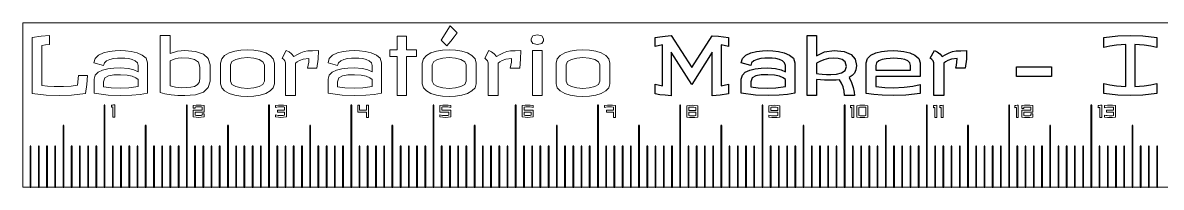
# Model space of a CAD drawing. Header units: millimetres. Extents: x 0 to 270, y 0 to 20.
# Drawn here: x 0 to 138.4, y 0 to 20 of the extents above; entities that cross this region are included whole.
import ezdxf

# ---------------------------------------------------------------- set-up
doc = ezdxf.new("R2010")
doc.units = ezdxf.units.MM
doc.layers.get('0').update_dxf_attribs({"linetype": 'CONTINUOUS', "lineweight": 25})
doc.layers.add('Corte', color=3, linetype='CONTINUOUS', lineweight=0)
doc.layers.add('Gravação', color=5, linetype='CONTINUOUS', lineweight=9)

msp = doc.modelspace()

# ---------------------------------------------------------------- linework, layer by layer
for points in [[(9.9, 0), (10, 0), (10, 10), (9.9, 10)], [(19.9, 0), (20, 0), (20, 10), (19.9, 10)], [(29.9, 0), (30, 0), (30, 10), (29.9, 10)], [(39.9, 0), (40, 0), (40, 10), (39.9, 10)], [(49.9, 0), (50, 0), (50, 10), (49.9, 10)], [(59.9, 0), (60, 0), (60, 10), (59.9, 10)], [(69.9, 0), (70, 0), (70, 10), (69.9, 10)], [(79.9, 0), (80, 0), (80, 10), (79.9, 10)], [(89.9, 0), (90, 0), (90, 10), (89.9, 10)], [(99.9, 0), (100, 0), (100, 10), (99.9, 10)], [(109.9, 0), (110, 0), (110, 10), (109.9, 10)], [(119.9, 0), (120, 0), (120, 10), (119.9, 10)], [(129.9, 0), (130, 0), (130, 10), (129.9, 10)], [(4.9, 0), (5, 0), (5, 7.5), (4.9, 7.5)], [(14.9, 0), (15, 0), (15, 7.5), (14.9, 7.5)], [(24.9, 0), (25, 0), (25, 7.5), (24.9, 7.5)], [(34.9, 0), (35, 0), (35, 7.5), (34.9, 7.5)], [(44.9, 0), (45, 0), (45, 7.5), (44.9, 7.5)], [(54.9, 0), (55, 0), (55, 7.5), (54.9, 7.5)], [(64.9, 0), (65, 0), (65, 7.5), (64.9, 7.5)], [(74.9, 0), (75, 0), (75, 7.5), (74.9, 7.5)], [(84.9, 0), (85, 0), (85, 7.5), (84.9, 7.5)], [(94.9, 0), (95, 0), (95, 7.5), (94.9, 7.5)], [(104.9, 0), (105, 0), (105, 7.5), (104.9, 7.5)], [(114.9, 0), (115, 0), (115, 7.5), (114.9, 7.5)], [(124.9, 0), (125, 0), (125, 7.5), (124.9, 7.5)], [(134.9, 0), (135, 0), (135, 7.5), (134.9, 7.5)], [(0.9, 0), (1, 0), (1, 5), (0.9, 5)], [(1.9, 0), (2, 0), (2, 5), (1.9, 5)], [(2.9, 0), (3, 0), (3, 5), (2.9, 5)], [(3.9, 0), (4, 0), (4, 5), (3.9, 5)], [(5.9, 0), (6, 0), (6, 5), (5.9, 5)], [(6.9, 0), (7, 0), (7, 5), (6.9, 5)], [(7.9, 0), (8, 0), (8, 5), (7.9, 5)], [(8.9, 0), (9, 0), (9, 5), (8.9, 5)], [(10.9, 0), (11, 0), (11, 5), (10.9, 5)], [(11.9, 0), (12, 0), (12, 5), (11.9, 5)], [(12.9, 0), (13, 0), (13, 5), (12.9, 5)], [(13.9, 0), (14, 0), (14, 5), (13.9, 5)], [(15.9, 0), (16, 0), (16, 5), (15.9, 5)], [(16.9, 0), (17, 0), (17, 5), (16.9, 5)], [(17.9, 0), (18, 0), (18, 5), (17.9, 5)], [(18.9, 0), (19, 0), (19, 5), (18.9, 5)], [(20.9, 0), (21, 0), (21, 5), (20.9, 5)], [(21.9, 0), (22, 0), (22, 5), (21.9, 5)], [(22.9, 0), (23, 0), (23, 5), (22.9, 5)], [(23.9, 0), (24, 0), (24, 5), (23.9, 5)], [(25.9, 0), (26, 0), (26, 5), (25.9, 5)], [(26.9, 0), (27, 0), (27, 5), (26.9, 5)], [(27.9, 0), (28, 0), (28, 5), (27.9, 5)], [(28.9, 0), (29, 0), (29, 5), (28.9, 5)], [(30.9, 0), (31, 0), (31, 5), (30.9, 5)], [(31.9, 0), (32, 0), (32, 5), (31.9, 5)], [(32.9, 0), (33, 0), (33, 5), (32.9, 5)], [(33.9, 0), (34, 0), (34, 5), (33.9, 5)], [(35.9, 0), (36, 0), (36, 5), (35.9, 5)], [(36.9, 0), (37, 0), (37, 5), (36.9, 5)], [(37.9, 0), (38, 0), (38, 5), (37.9, 5)], [(38.9, 0), (39, 0), (39, 5), (38.9, 5)], [(40.9, 0), (41, 0), (41, 5), (40.9, 5)], [(41.9, 0), (42, 0), (42, 5), (41.9, 5)], [(42.9, 0), (43, 0), (43, 5), (42.9, 5)], [(43.9, 0), (44, 0), (44, 5), (43.9, 5)], [(45.9, 0), (46, 0), (46, 5), (45.9, 5)], [(46.9, 0), (47, 0), (47, 5), (46.9, 5)], [(47.9, 0), (48, 0), (48, 5), (47.9, 5)], [(48.9, 0), (49, 0), (49, 5), (48.9, 5)], [(50.9, 0), (51, 0), (51, 5), (50.9, 5)], [(51.9, 0), (52, 0), (52, 5), (51.9, 5)], [(52.9, 0), (53, 0), (53, 5), (52.9, 5)], [(53.9, 0), (54, 0), (54, 5), (53.9, 5)], [(55.9, 0), (56, 0), (56, 5), (55.9, 5)], [(56.9, 0), (57, 0), (57, 5), (56.9, 5)], [(57.9, 0), (58, 0), (58, 5), (57.9, 5)], [(58.9, 0), (59, 0), (59, 5), (58.9, 5)], [(60.9, 0), (61, 0), (61, 5), (60.9, 5)], [(61.9, 0), (62, 0), (62, 5), (61.9, 5)], [(62.9, 0), (63, 0), (63, 5), (62.9, 5)], [(63.9, 0), (64, 0), (64, 5), (63.9, 5)], [(65.9, 0), (66, 0), (66, 5), (65.9, 5)], [(66.9, 0), (67, 0), (67, 5), (66.9, 5)], [(67.9, 0), (68, 0), (68, 5), (67.9, 5)], [(68.9, 0), (69, 0), (69, 5), (68.9, 5)], [(70.9, 0), (71, 0), (71, 5), (70.9, 5)], [(71.9, 0), (72, 0), (72, 5), (71.9, 5)], [(72.9, 0), (73, 0), (73, 5), (72.9, 5)], [(73.9, 0), (74, 0), (74, 5), (73.9, 5)], [(75.9, 0), (76, 0), (76, 5), (75.9, 5)], [(76.9, 0), (77, 0), (77, 5), (76.9, 5)], [(77.9, 0), (78, 0), (78, 5), (77.9, 5)], [(78.9, 0), (79, 0), (79, 5), (78.9, 5)], [(80.9, 0), (81, 0), (81, 5), (80.9, 5)], [(81.9, 0), (82, 0), (82, 5), (81.9, 5)], [(82.9, 0), (83, 0), (83, 5), (82.9, 5)], [(83.9, 0), (84, 0), (84, 5), (83.9, 5)], [(85.9, 0), (86, 0), (86, 5), (85.9, 5)], [(86.9, 0), (87, 0), (87, 5), (86.9, 5)], [(87.9, 0), (88, 0), (88, 5), (87.9, 5)], [(88.9, 0), (89, 0), (89, 5), (88.9, 5)], [(90.9, 0), (91, 0), (91, 5), (90.9, 5)], [(91.9, 0), (92, 0), (92, 5), (91.9, 5)], [(92.9, 0), (93, 0), (93, 5), (92.9, 5)], [(93.9, 0), (94, 0), (94, 5), (93.9, 5)], [(95.9, 0), (96, 0), (96, 5), (95.9, 5)], [(96.9, 0), (97, 0), (97, 5), (96.9, 5)], [(97.9, 0), (98, 0), (98, 5), (97.9, 5)], [(98.9, 0), (99, 0), (99, 5), (98.9, 5)], [(100.9, 0), (101, 0), (101, 5), (100.9, 5)], [(101.9, 0), (102, 0), (102, 5), (101.9, 5)], [(102.9, 0), (103, 0), (103, 5), (102.9, 5)], [(103.9, 0), (104, 0), (104, 5), (103.9, 5)], [(105.9, 0), (106, 0), (106, 5), (105.9, 5)], [(106.9, 0), (107, 0), (107, 5), (106.9, 5)], [(107.9, 0), (108, 0), (108, 5), (107.9, 5)], [(108.9, 0), (109, 0), (109, 5), (108.9, 5)], [(110.9, 0), (111, 0), (111, 5), (110.9, 5)], [(111.9, 0), (112, 0), (112, 5), (111.9, 5)], [(112.9, 0), (113, 0), (113, 5), (112.9, 5)], [(113.9, 0), (114, 0), (114, 5), (113.9, 5)], [(115.9, 0), (116, 0), (116, 5), (115.9, 5)], [(116.9, 0), (117, 0), (117, 5), (116.9, 5)], [(117.9, 0), (118, 0), (118, 5), (117.9, 5)], [(118.9, 0), (119, 0), (119, 5), (118.9, 5)], [(120.9, 0), (121, 0), (121, 5), (120.9, 5)], [(121.9, 0), (122, 0), (122, 5), (121.9, 5)], [(122.9, 0), (123, 0), (123, 5), (122.9, 5)], [(123.9, 0), (124, 0), (124, 5), (123.9, 5)], [(125.9, 0), (126, 0), (126, 5), (125.9, 5)], [(126.9, 0), (127, 0), (127, 5), (126.9, 5)], [(127.9, 0), (128, 0), (128, 5), (127.9, 5)], [(128.9, 0), (129, 0), (129, 5), (128.9, 5)], [(130.9, 0), (131, 0), (131, 5), (130.9, 5)], [(131.9, 0), (132, 0), (132, 5), (131.9, 5)], [(132.9, 0), (133, 0), (133, 5), (132.9, 5)], [(133.9, 0), (134, 0), (134, 5), (133.9, 5)], [(135.9, 0), (136, 0), (136, 5), (135.9, 5)], [(136.9, 0), (137, 0), (137, 5), (136.9, 5)], [(137.9, 0), (138, 0), (138, 5), (137.9, 5)]]:
    msp.add_lwpolyline(points, close=True)
at = {"layer": 'Corte'}
msp.add_lwpolyline([(0, 0), (0, 20), (270, 20), (270, 0)], close=True, dxfattribs=at)
at = {"layer": 'Gravação', "linetype": 'CONTINUOUS', "lineweight": 25}
msp.add_line((134.13, 12.24), (134.13, 17.37), dxfattribs=at)
at = {"layer": 'Gravação'}
for p, q in [((50.74, 9.95), (51.09, 9.99)), ((50.74, 9.95), (51.09, 9.99)), ((50.74, 9.14), (50.74, 9.95)), ((50.74, 9.14), (50.74, 9.95)), ((51.04, 9.76), (50.98, 9.75)), ((51.04, 9.76), (50.98, 9.75)), ((50.98, 9.75), (50.98, 9.39)), ((50.98, 9.75), (50.98, 9.39)), ((51.12, 9.76), (51.04, 9.76)), ((51.12, 9.76), (51.04, 9.76)), ((51.09, 9.99), (51.4, 10)), ((51.09, 9.99), (51.4, 10)), ((51.21, 9.77), (51.12, 9.76)), ((51.21, 9.77), (51.12, 9.76)), ((51.35, 9.78), (51.21, 9.77)), ((51.35, 9.78), (51.21, 9.77)), ((51.4, 9.78), (51.35, 9.78)), ((51.4, 9.78), (51.35, 9.78)), ((51.4, 10), (51.72, 9.99)), ((51.4, 10), (51.4, 10)), ((51.4, 10), (51.72, 9.99)), ((51.4, 10), (51.4, 10)), ((51.69, 9.76), (51.4, 9.78)), ((51.69, 9.76), (51.4, 9.78)), ((51.89, 9.74), (51.69, 9.76)), ((51.89, 9.74), (51.69, 9.76)), ((51.72, 9.99), (52.07, 9.95)), ((51.72, 9.99), (52.07, 9.95)), ((52.07, 9.7), (51.89, 9.74)), ((52.07, 9.7), (51.89, 9.74)), ((52.07, 9.95), (52.07, 9.7)), ((52.07, 9.95), (52.07, 9.7)), ((60.74, 9.95), (61.09, 9.99)), ((60.74, 9.95), (61.09, 9.99)), ((60.74, 8.55), (60.74, 9.95)), ((60.74, 8.55), (60.74, 9.95)), ((61.16, 9.76), (60.98, 9.74)), ((61.16, 9.76), (60.98, 9.74)), ((60.98, 9.74), (60.98, 9.39)), ((60.98, 9.74), (60.98, 9.39)), ((61.09, 9.99), (61.4, 10)), ((61.09, 9.99), (61.4, 10)), ((61.41, 9.78), (61.16, 9.76)), ((61.41, 9.78), (61.16, 9.76)), ((61.4, 10), (61.72, 9.99)), ((61.4, 10), (61.4, 10)), ((61.4, 10), (61.72, 9.99)), ((61.4, 10), (61.4, 10)), ((61.7, 9.76), (61.41, 9.78)), ((61.7, 9.76), (61.41, 9.78)), ((61.91, 9.73), (61.7, 9.76)), ((61.91, 9.73), (61.7, 9.76)), ((61.72, 9.99), (62.07, 9.95)), ((61.72, 9.99), (62.07, 9.95)), ((62.07, 9.7), (61.91, 9.73)), ((62.07, 9.7), (61.91, 9.73)), ((62.07, 9.95), (62.07, 9.7)), ((62.07, 9.95), (62.07, 9.7)), ((70.75, 9.95), (71.09, 9.99)), ((70.75, 9.95), (71.09, 9.99)), ((70.75, 9.7), (70.75, 9.95)), ((70.75, 9.7), (70.75, 9.95)), ((70.91, 9.74), (70.75, 9.7)), ((70.91, 9.74), (70.75, 9.7)), ((71.11, 9.76), (70.91, 9.74)), ((71.11, 9.76), (70.91, 9.74)), ((71.09, 9.99), (71.41, 10)), ((71.09, 9.99), (71.41, 10)), ((71.41, 9.78), (71.11, 9.76)), ((71.41, 9.78), (71.11, 9.76)), ((71.41, 10), (71.72, 9.99)), ((71.41, 10), (71.41, 10)), ((71.41, 10), (71.72, 9.99)), ((71.41, 10), (71.41, 10)), ((71.61, 9.77), (71.41, 9.78)), ((71.61, 9.77), (71.41, 9.78)), ((71.84, 9.75), (71.61, 9.77)), ((71.84, 9.75), (71.61, 9.77)), ((71.72, 9.99), (72.07, 9.95)), ((71.72, 9.99), (72.07, 9.95)), ((71.84, 9.39), (71.84, 9.75)), ((71.84, 9.39), (71.84, 9.75)), ((72.07, 9.95), (72.07, 8.49)), ((72.07, 9.95), (72.07, 8.49)), ((80.75, 9.91), (81.1, 9.95)), ((80.75, 9.91), (81.1, 9.95)), ((80.75, 8.51), (80.75, 9.91)), ((80.75, 8.51), (80.75, 9.91)), ((81.06, 9.72), (80.99, 9.71)), ((81.06, 9.72), (80.99, 9.71)), ((80.99, 9.71), (80.99, 9.35)), ((80.99, 9.71), (80.99, 9.35)), ((81.14, 9.73), (81.06, 9.72)), ((81.14, 9.73), (81.06, 9.72)), ((81.1, 9.95), (81.41, 9.96)), ((81.1, 9.95), (81.41, 9.96)), ((81.26, 9.73), (81.14, 9.73)), ((81.26, 9.73), (81.14, 9.73)), ((81.41, 9.74), (81.26, 9.73)), ((81.41, 9.74), (81.26, 9.73)), ((81.41, 9.96), (81.73, 9.95)), ((81.41, 9.96), (81.41, 9.96)), ((81.41, 9.96), (81.73, 9.95)), ((81.41, 9.96), (81.41, 9.96)), ((81.62, 9.73), (81.41, 9.74)), ((81.41, 9.74), (81.41, 9.74)), ((81.62, 9.73), (81.41, 9.74)), ((81.41, 9.74), (81.41, 9.74)), ((81.84, 9.71), (81.62, 9.73)), ((81.84, 9.71), (81.62, 9.73)), ((81.73, 9.95), (82.08, 9.91)), ((81.73, 9.95), (82.08, 9.91)), ((81.84, 9.35), (81.84, 9.71)), ((81.84, 9.35), (81.84, 9.71)), ((82.08, 9.91), (82.08, 8.51)), ((82.08, 9.91), (82.08, 8.51)), ((90.75, 9.91), (91.1, 9.95)), ((90.75, 9.91), (91.1, 9.95)), ((90.75, 9.11), (90.75, 9.91)), ((90.75, 9.11), (90.75, 9.91)), ((91.06, 9.72), (90.99, 9.71)), ((91.06, 9.72), (90.99, 9.71)), ((90.99, 9.71), (90.99, 9.35)), ((90.99, 9.71), (90.99, 9.35)), ((91.15, 9.73), (91.06, 9.72)), ((91.15, 9.73), (91.06, 9.72)), ((91.1, 9.95), (91.41, 9.96)), ((91.1, 9.95), (91.41, 9.96)), ((91.26, 9.73), (91.15, 9.73)), ((91.26, 9.73), (91.15, 9.73)), ((91.42, 9.74), (91.26, 9.73)), ((91.42, 9.74), (91.26, 9.73)), ((91.41, 9.96), (91.73, 9.95)), ((91.41, 9.96), (91.41, 9.96)), ((91.41, 9.96), (91.73, 9.95)), ((91.41, 9.96), (91.41, 9.96)), ((91.63, 9.73), (91.42, 9.74)), ((91.42, 9.74), (91.42, 9.74)), ((91.63, 9.73), (91.42, 9.74)), ((91.42, 9.74), (91.42, 9.74)), ((91.84, 9.71), (91.63, 9.73)), ((91.84, 9.71), (91.63, 9.73)), ((91.73, 9.95), (92.08, 9.91)), ((91.73, 9.95), (92.08, 9.91)), ((91.84, 9.35), (91.84, 9.71)), ((91.84, 9.35), (91.84, 9.71)), ((92.08, 9.91), (92.08, 8.51)), ((92.08, 9.91), (92.08, 8.51)), ((100.65, 9.92), (100.78, 9.94)), ((100.65, 9.92), (100.78, 9.94)), ((100.65, 9.67), (100.65, 9.92)), ((100.65, 9.67), (100.65, 9.92)), ((100.83, 9.71), (100.72, 9.69)), ((100.83, 9.71), (100.72, 9.69)), ((100.78, 9.94), (100.91, 9.95)), ((100.78, 9.94), (100.91, 9.95)), ((100.83, 8.46), (100.83, 9.71)), ((100.83, 8.46), (100.83, 9.71)), ((100.91, 9.95), (101.06, 9.97)), ((100.91, 9.95), (101.06, 9.97)), ((101.06, 9.97), (101.06, 8.46)), ((101.06, 9.97), (101.06, 8.46)), ((101.44, 9.91), (101.79, 9.96)), ((101.44, 9.91), (101.79, 9.96)), ((101.44, 8.52), (101.44, 9.91)), ((101.44, 8.52), (101.44, 9.91)), ((101.75, 9.72), (101.68, 9.71)), ((101.75, 9.72), (101.68, 9.71)), ((101.68, 9.71), (101.68, 8.71)), ((101.68, 9.71), (101.68, 8.71)), ((101.84, 9.73), (101.75, 9.72)), ((101.84, 9.73), (101.75, 9.72)), ((101.79, 9.96), (102.1, 9.97)), ((101.79, 9.96), (102.1, 9.97)), ((101.95, 9.74), (101.84, 9.73)), ((101.95, 9.74), (101.84, 9.73)), ((102.1, 9.74), (101.95, 9.74)), ((102.1, 9.74), (101.95, 9.74)), ((102.1, 9.97), (102.42, 9.96)), ((102.1, 9.97), (102.1, 9.97)), ((102.1, 9.97), (102.42, 9.96)), ((102.1, 9.97), (102.1, 9.97)), ((102.21, 9.74), (102.1, 9.74)), ((102.21, 9.74), (102.1, 9.74)), ((102.33, 9.74), (102.21, 9.74)), ((102.33, 9.74), (102.21, 9.74)), ((102.44, 9.73), (102.33, 9.74)), ((102.44, 9.73), (102.33, 9.74)), ((102.42, 9.96), (102.77, 9.91)), ((102.42, 9.96), (102.77, 9.91)), ((102.53, 9.72), (102.44, 9.73)), ((102.53, 9.72), (102.44, 9.73)), ((102.53, 8.71), (102.53, 9.72)), ((102.53, 8.71), (102.53, 9.72)), ((102.77, 9.91), (102.77, 8.52)), ((102.77, 9.91), (102.77, 8.52)), ((110.74, 9.92), (110.86, 9.94)), ((110.74, 9.92), (110.86, 9.94)), ((110.74, 9.67), (110.74, 9.92)), ((110.74, 9.67), (110.74, 9.92)), ((110.91, 9.71), (110.81, 9.69)), ((110.91, 9.71), (110.81, 9.69)), ((110.86, 9.94), (110.99, 9.95)), ((110.86, 9.94), (110.99, 9.95)), ((110.91, 8.46), (110.91, 9.71)), ((110.91, 8.46), (110.91, 9.71)), ((110.99, 9.95), (111.15, 9.97)), ((110.99, 9.95), (111.15, 9.97)), ((111.15, 9.97), (111.15, 8.46)), ((111.15, 9.97), (111.15, 8.46)), ((111.51, 9.92), (111.63, 9.94)), ((111.51, 9.92), (111.63, 9.94)), ((111.51, 9.67), (111.51, 9.92)), ((111.51, 9.67), (111.51, 9.92)), ((111.68, 9.71), (111.58, 9.69)), ((111.68, 9.71), (111.58, 9.69)), ((111.63, 9.94), (111.76, 9.95)), ((111.63, 9.94), (111.76, 9.95)), ((111.68, 8.46), (111.68, 9.71)), ((111.68, 8.46), (111.68, 9.71)), ((111.76, 9.95), (111.92, 9.97)), ((111.76, 9.95), (111.92, 9.97)), ((111.92, 9.97), (111.92, 8.46)), ((111.92, 9.97), (111.92, 8.46)), ((120.66, 9.92), (120.78, 9.94)), ((120.66, 9.92), (120.78, 9.94)), ((120.66, 9.67), (120.66, 9.92)), ((120.66, 9.67), (120.66, 9.92)), ((120.73, 9.69), (120.66, 9.67)), ((120.73, 9.69), (120.66, 9.67)), ((120.83, 9.71), (120.73, 9.69)), ((120.83, 9.71), (120.73, 9.69)), ((120.78, 9.94), (120.91, 9.96)), ((120.78, 9.94), (120.91, 9.96)), ((120.83, 8.47), (120.83, 9.71)), ((120.83, 8.47), (120.83, 9.71)), ((120.91, 9.96), (121.07, 9.97)), ((120.91, 9.96), (121.07, 9.97)), ((121.07, 9.97), (121.07, 8.47)), ((121.07, 9.97), (121.07, 8.47)), ((121.49, 9.92), (121.84, 9.96)), ((121.49, 9.92), (121.84, 9.96)), ((121.49, 9.57), (121.49, 9.92)), ((121.49, 9.57), (121.49, 9.92)), ((121.8, 9.73), (121.73, 9.72)), ((121.8, 9.73), (121.73, 9.72)), ((121.73, 9.72), (121.73, 9.57)), ((121.73, 9.72), (121.73, 9.57)), ((121.88, 9.74), (121.8, 9.73)), ((121.88, 9.74), (121.8, 9.73)), ((121.84, 9.96), (122.15, 9.97)), ((121.84, 9.96), (122.15, 9.97)), ((122, 9.75), (121.88, 9.74)), ((122, 9.75), (121.88, 9.74)), ((122.15, 9.75), (122, 9.75)), ((122.15, 9.75), (122, 9.75)), ((122.15, 9.97), (122.47, 9.96)), ((122.15, 9.97), (122.15, 9.97)), ((122.15, 9.97), (122.47, 9.96)), ((122.15, 9.97), (122.15, 9.97)), ((122.26, 9.75), (122.15, 9.75)), ((122.26, 9.75), (122.15, 9.75)), ((122.38, 9.74), (122.26, 9.75)), ((122.38, 9.74), (122.26, 9.75)), ((122.49, 9.73), (122.38, 9.74)), ((122.49, 9.73), (122.38, 9.74)), ((122.47, 9.96), (122.82, 9.92)), ((122.47, 9.96), (122.82, 9.92)), ((122.58, 9.72), (122.49, 9.73)), ((122.58, 9.72), (122.49, 9.73)), ((122.58, 9.36), (122.58, 9.72)), ((122.58, 9.36), (122.58, 9.72)), ((122.82, 9.92), (122.82, 9.12)), ((122.82, 9.92), (122.82, 9.12)), ((130.8, 9.92), (130.92, 9.94)), ((130.8, 9.92), (130.92, 9.94)), ((130.8, 9.67), (130.8, 9.92)), ((130.8, 9.67), (130.8, 9.92)), ((130.87, 9.69), (130.8, 9.67)), ((130.87, 9.69), (130.8, 9.67)), ((130.97, 9.71), (130.87, 9.69)), ((130.97, 9.71), (130.87, 9.69)), ((130.92, 9.94), (131.05, 9.96)), ((130.92, 9.94), (131.05, 9.96)), ((130.97, 8.47), (130.97, 9.71)), ((130.97, 8.47), (130.97, 9.71)), ((131.05, 9.96), (131.21, 9.97)), ((131.05, 9.96), (131.21, 9.97)), ((131.21, 9.97), (131.21, 8.47)), ((131.21, 9.97), (131.21, 8.47)), ((131.55, 9.92), (131.9, 9.96)), ((131.55, 9.92), (131.9, 9.96)), ((131.55, 9.67), (131.55, 9.92)), ((131.55, 9.67), (131.55, 9.92)), ((131.71, 9.71), (131.55, 9.67)), ((131.71, 9.71), (131.55, 9.67)), ((131.92, 9.74), (131.71, 9.71)), ((131.92, 9.74), (131.71, 9.71)), ((131.9, 9.96), (132.21, 9.97)), ((131.9, 9.96), (132.21, 9.97)), ((132.21, 9.75), (131.92, 9.74)), ((132.21, 9.75), (131.92, 9.74)), ((132.21, 9.97), (132.53, 9.96)), ((132.21, 9.97), (132.21, 9.97)), ((132.21, 9.97), (132.53, 9.96)), ((132.21, 9.97), (132.21, 9.97)), ((132.32, 9.75), (132.21, 9.75)), ((132.32, 9.75), (132.21, 9.75)), ((132.44, 9.74), (132.32, 9.75)), ((132.44, 9.74), (132.32, 9.75)), ((132.55, 9.73), (132.44, 9.74)), ((132.55, 9.73), (132.44, 9.74)), ((132.53, 9.96), (132.88, 9.92)), ((132.53, 9.96), (132.88, 9.92)), ((132.64, 9.72), (132.55, 9.73)), ((132.64, 9.72), (132.55, 9.73)), ((132.64, 9.36), (132.64, 9.72)), ((132.64, 9.36), (132.64, 9.72)), ((132.88, 9.92), (132.88, 8.52)), ((132.88, 9.92), (132.88, 8.52)), ((51.83, 9.14), (50.74, 9.14)), ((51.83, 9.14), (50.74, 9.14)), ((50.74, 8.55), (50.74, 8.8)), ((50.74, 8.8), (50.89, 8.76)), ((50.74, 8.55), (50.74, 8.8)), ((50.74, 8.8), (50.89, 8.76)), ((51.09, 8.51), (50.74, 8.55)), ((51.09, 8.51), (50.74, 8.55)), ((50.89, 8.76), (51.06, 8.74)), ((50.89, 8.76), (51.06, 8.74)), ((50.98, 9.39), (52.07, 9.39)), ((50.98, 9.39), (52.07, 9.39)), ((51.06, 8.74), (51.29, 8.72)), ((51.06, 8.74), (51.29, 8.72)), ((51.41, 8.49), (51.09, 8.51)), ((51.41, 8.49), (51.09, 8.51)), ((51.29, 8.72), (51.34, 8.72)), ((51.29, 8.72), (51.34, 8.72)), ((51.34, 8.72), (51.4, 8.72)), ((51.34, 8.72), (51.4, 8.72)), ((51.4, 8.72), (51.46, 8.72)), ((51.4, 8.72), (51.46, 8.72)), ((51.72, 8.51), (51.41, 8.49)), ((51.72, 8.51), (51.41, 8.49)), ((51.46, 8.72), (51.52, 8.72)), ((51.46, 8.72), (51.52, 8.72)), ((51.52, 8.72), (51.69, 8.73)), ((51.52, 8.72), (51.69, 8.73)), ((51.69, 8.73), (51.83, 8.75)), ((51.69, 8.73), (51.83, 8.75)), ((52.07, 8.55), (51.72, 8.51)), ((52.07, 8.55), (51.72, 8.51)), ((51.83, 8.75), (51.83, 9.14)), ((51.83, 8.75), (51.83, 9.14)), ((52.07, 9.39), (52.07, 8.55)), ((52.07, 9.39), (52.07, 8.55)), ((61.09, 8.51), (60.74, 8.55)), ((61.09, 8.51), (60.74, 8.55)), ((60.98, 9.39), (62.07, 9.39)), ((60.98, 9.39), (62.07, 9.39)), ((61.83, 9.14), (60.98, 9.14)), ((60.98, 9.14), (60.98, 8.75)), ((61.83, 9.14), (60.98, 9.14)), ((60.98, 9.14), (60.98, 8.75)), ((60.98, 8.75), (61.12, 8.73)), ((60.98, 8.75), (61.12, 8.73)), ((61.41, 8.49), (61.09, 8.51)), ((61.41, 8.49), (61.09, 8.51)), ((61.12, 8.73), (61.29, 8.72)), ((61.12, 8.73), (61.29, 8.72)), ((61.29, 8.72), (61.35, 8.72)), ((61.29, 8.72), (61.35, 8.72)), ((61.35, 8.72), (61.41, 8.72)), ((61.35, 8.72), (61.41, 8.72)), ((61.41, 8.72), (61.46, 8.72)), ((61.41, 8.72), (61.41, 8.72)), ((61.41, 8.72), (61.46, 8.72)), ((61.41, 8.72), (61.41, 8.72)), ((61.72, 8.51), (61.41, 8.49)), ((61.72, 8.51), (61.41, 8.49)), ((61.46, 8.72), (61.52, 8.72)), ((61.46, 8.72), (61.52, 8.72)), ((61.52, 8.72), (61.69, 8.73)), ((61.52, 8.72), (61.69, 8.73)), ((61.69, 8.73), (61.83, 8.75)), ((61.69, 8.73), (61.83, 8.75)), ((62.07, 8.55), (61.72, 8.51)), ((62.07, 8.55), (61.72, 8.51)), ((61.83, 8.75), (61.83, 9.14)), ((61.83, 8.75), (61.83, 9.14)), ((62.07, 9.39), (62.07, 8.55)), ((62.07, 9.39), (62.07, 8.55)), ((70.98, 9.39), (71.84, 9.39)), ((70.98, 9.14), (70.98, 9.39)), ((70.98, 9.39), (71.84, 9.39)), ((70.98, 9.14), (70.98, 9.39)), ((71.84, 9.14), (70.98, 9.14)), ((71.84, 9.14), (70.98, 9.14)), ((71.84, 8.49), (71.84, 9.14)), ((71.84, 8.49), (71.84, 9.14)), ((72.07, 8.49), (71.84, 8.49)), ((72.07, 8.49), (71.84, 8.49)), ((81.1, 8.47), (80.75, 8.51)), ((81.1, 8.47), (80.75, 8.51)), ((80.99, 9.35), (81.84, 9.35)), ((80.99, 9.35), (81.84, 9.35)), ((81.84, 9.11), (80.99, 9.11)), ((80.99, 9.11), (80.99, 8.71)), ((81.84, 9.11), (80.99, 9.11)), ((80.99, 9.11), (80.99, 8.71)), ((80.99, 8.71), (81.13, 8.69)), ((80.99, 8.71), (81.13, 8.69)), ((81.42, 8.46), (81.1, 8.47)), ((81.42, 8.46), (81.1, 8.47)), ((81.13, 8.69), (81.3, 8.68)), ((81.13, 8.69), (81.3, 8.68)), ((81.3, 8.68), (81.35, 8.68)), ((81.3, 8.68), (81.35, 8.68)), ((81.35, 8.68), (81.41, 8.68)), ((81.35, 8.68), (81.41, 8.68)), ((81.41, 8.68), (81.47, 8.68)), ((81.41, 8.68), (81.41, 8.68)), ((81.41, 8.68), (81.47, 8.68)), ((81.41, 8.68), (81.41, 8.68)), ((81.73, 8.47), (81.42, 8.46)), ((81.73, 8.47), (81.42, 8.46)), ((81.47, 8.68), (81.53, 8.68)), ((81.47, 8.68), (81.53, 8.68)), ((81.53, 8.68), (81.7, 8.69)), ((81.53, 8.68), (81.7, 8.69)), ((81.7, 8.69), (81.84, 8.71)), ((81.7, 8.69), (81.84, 8.71)), ((82.08, 8.51), (81.73, 8.47)), ((82.08, 8.51), (81.73, 8.47)), ((81.84, 8.71), (81.84, 9.11)), ((81.84, 8.71), (81.84, 9.11)), ((91.84, 9.11), (90.75, 9.11)), ((91.84, 9.11), (90.75, 9.11)), ((90.75, 8.51), (90.75, 8.76)), ((90.75, 8.76), (90.9, 8.73)), ((90.75, 8.51), (90.75, 8.76)), ((90.75, 8.76), (90.9, 8.73)), ((91.1, 8.47), (90.75, 8.51)), ((91.1, 8.47), (90.75, 8.51)), ((90.9, 8.73), (91.07, 8.7)), ((90.9, 8.73), (91.07, 8.7)), ((90.99, 9.35), (91.84, 9.35)), ((90.99, 9.35), (91.84, 9.35)), ((91.07, 8.7), (91.3, 8.68)), ((91.07, 8.7), (91.3, 8.68)), ((91.42, 8.46), (91.1, 8.47)), ((91.42, 8.46), (91.1, 8.47)), ((91.3, 8.68), (91.36, 8.68)), ((91.3, 8.68), (91.36, 8.68)), ((91.36, 8.68), (91.42, 8.68)), ((91.36, 8.68), (91.42, 8.68)), ((91.42, 8.68), (91.47, 8.68)), ((91.42, 8.68), (91.47, 8.68)), ((91.73, 8.47), (91.42, 8.46)), ((91.73, 8.47), (91.42, 8.46)), ((91.47, 8.68), (91.53, 8.68)), ((91.47, 8.68), (91.53, 8.68)), ((91.53, 8.68), (91.7, 8.69)), ((91.53, 8.68), (91.7, 8.69)), ((91.7, 8.69), (91.84, 8.71)), ((91.7, 8.69), (91.84, 8.71)), ((92.08, 8.51), (91.73, 8.47)), ((92.08, 8.51), (91.73, 8.47)), ((91.84, 8.71), (91.84, 9.11)), ((91.84, 8.71), (91.84, 9.11)), ((100.72, 9.69), (100.65, 9.67)), ((100.72, 9.69), (100.65, 9.67)), ((101.06, 8.46), (100.83, 8.46)), ((101.06, 8.46), (100.83, 8.46)), ((101.79, 8.47), (101.44, 8.52)), ((101.79, 8.47), (101.44, 8.52)), ((101.68, 8.71), (101.82, 8.7)), ((101.68, 8.71), (101.82, 8.7)), ((102.11, 8.46), (101.79, 8.47)), ((102.11, 8.46), (101.79, 8.47)), ((101.82, 8.7), (101.99, 8.69)), ((101.82, 8.7), (101.99, 8.69)), ((101.99, 8.69), (102.05, 8.69)), ((101.99, 8.69), (102.05, 8.69)), ((102.05, 8.69), (102.1, 8.69)), ((102.05, 8.69), (102.1, 8.69)), ((102.1, 8.69), (102.16, 8.69)), ((102.1, 8.69), (102.1, 8.69)), ((102.1, 8.69), (102.16, 8.69)), ((102.1, 8.69), (102.1, 8.69)), ((102.42, 8.47), (102.11, 8.46)), ((102.42, 8.47), (102.11, 8.46)), ((102.16, 8.69), (102.22, 8.69)), ((102.16, 8.69), (102.22, 8.69)), ((102.22, 8.69), (102.39, 8.7)), ((102.22, 8.69), (102.39, 8.7)), ((102.39, 8.7), (102.53, 8.71)), ((102.39, 8.7), (102.53, 8.71)), ((102.77, 8.52), (102.42, 8.47)), ((102.77, 8.52), (102.42, 8.47)), ((110.81, 9.69), (110.74, 9.67)), ((110.81, 9.69), (110.74, 9.67)), ((111.15, 8.46), (110.91, 8.46)), ((111.15, 8.46), (110.91, 8.46)), ((111.58, 9.69), (111.51, 9.67)), ((111.58, 9.69), (111.51, 9.67)), ((111.92, 8.46), (111.68, 8.46)), ((111.92, 8.46), (111.68, 8.46)), ((121.07, 8.47), (120.83, 8.47)), ((121.07, 8.47), (120.83, 8.47)), ((121.73, 9.57), (121.49, 9.57)), ((121.73, 9.57), (121.49, 9.57)), ((121.49, 9.36), (122.58, 9.36)), ((121.49, 8.52), (121.49, 9.36)), ((121.49, 9.36), (122.58, 9.36)), ((121.49, 8.52), (121.49, 9.36)), ((121.84, 8.48), (121.49, 8.52)), ((121.84, 8.48), (121.49, 8.52)), ((122.82, 9.12), (121.73, 9.12)), ((121.73, 9.12), (121.73, 8.72)), ((122.82, 9.12), (121.73, 9.12)), ((121.73, 9.12), (121.73, 8.72)), ((121.73, 8.72), (121.87, 8.7)), ((121.73, 8.72), (121.87, 8.7)), ((122.16, 8.47), (121.84, 8.48)), ((122.16, 8.47), (121.84, 8.48)), ((121.87, 8.7), (122.04, 8.69)), ((121.87, 8.7), (122.04, 8.69)), ((122.04, 8.69), (122.1, 8.69)), ((122.04, 8.69), (122.1, 8.69)), ((122.1, 8.69), (122.15, 8.69)), ((122.1, 8.69), (122.15, 8.69)), ((122.15, 8.69), (122.21, 8.69)), ((122.15, 8.69), (122.21, 8.69)), ((122.47, 8.48), (122.16, 8.47)), ((122.47, 8.48), (122.16, 8.47)), ((122.21, 8.69), (122.27, 8.69)), ((122.21, 8.69), (122.27, 8.69)), ((122.27, 8.69), (122.44, 8.7)), ((122.27, 8.69), (122.44, 8.7)), ((122.44, 8.7), (122.58, 8.72)), ((122.44, 8.7), (122.58, 8.72)), ((122.82, 8.52), (122.47, 8.48)), ((122.82, 8.52), (122.47, 8.48)), ((122.58, 8.72), (122.58, 8.91)), ((122.58, 8.91), (122.82, 8.91)), ((122.58, 8.72), (122.58, 8.91)), ((122.58, 8.91), (122.82, 8.91)), ((122.82, 8.91), (122.82, 8.52)), ((122.82, 8.91), (122.82, 8.52)), ((131.21, 8.47), (130.97, 8.47)), ((131.21, 8.47), (130.97, 8.47)), ((131.55, 8.52), (131.55, 8.77)), ((131.55, 8.77), (131.7, 8.74)), ((131.55, 8.52), (131.55, 8.77)), ((131.55, 8.77), (131.7, 8.74)), ((131.9, 8.48), (131.55, 8.52)), ((131.9, 8.48), (131.55, 8.52)), ((131.7, 8.74), (131.87, 8.71)), ((131.7, 8.74), (131.87, 8.71)), ((131.78, 9.36), (132.64, 9.36)), ((131.78, 9.12), (131.78, 9.36)), ((131.78, 9.36), (132.64, 9.36)), ((131.78, 9.12), (131.78, 9.36)), ((132.64, 9.12), (131.78, 9.12)), ((132.64, 9.12), (131.78, 9.12)), ((131.87, 8.71), (132.1, 8.69)), ((131.87, 8.71), (132.1, 8.69)), ((132.22, 8.47), (131.9, 8.48)), ((132.22, 8.47), (131.9, 8.48)), ((132.1, 8.69), (132.16, 8.69)), ((132.1, 8.69), (132.16, 8.69)), ((132.16, 8.69), (132.21, 8.69)), ((132.16, 8.69), (132.21, 8.69)), ((132.21, 8.69), (132.27, 8.69)), ((132.21, 8.69), (132.27, 8.69)), ((132.53, 8.48), (132.22, 8.47)), ((132.53, 8.48), (132.22, 8.47)), ((132.27, 8.69), (132.33, 8.69)), ((132.27, 8.69), (132.33, 8.69)), ((132.33, 8.69), (132.5, 8.7)), ((132.33, 8.69), (132.5, 8.7)), ((132.5, 8.7), (132.64, 8.72)), ((132.5, 8.7), (132.64, 8.72)), ((132.88, 8.52), (132.53, 8.48)), ((132.88, 8.52), (132.53, 8.48)), ((132.64, 8.72), (132.64, 9.12)), ((132.64, 8.72), (132.64, 9.12))]:
    msp.add_line(p, q, dxfattribs=at)
at = {"layer": 'Gravação', "color": 7, "linetype": 'CONTINUOUS', "lineweight": 25}
msp.add_line((109, 0), (109, 5), dxfattribs=at)
at = {"layer": 'Gravação'}
for points in [[(52.82, 18.78), (52.46, 18.29), (52.06, 17.78), (51.56, 17.2), (50.9, 17.87), (51.99, 19.64)], [(2.76, 17.3), (2.32, 17.24), (2.32, 12.37), (3.01, 12.3), (3.83, 12.25), (4.11, 12.24), (4.39, 12.24), (4.67, 12.24), (4.96, 12.25), (5.9, 12.3), (6.65, 12.41), (6.79, 13.57), (7.86, 13.57), (7.78, 12.51), (7.64, 11.41), (5.93, 11.2), (4.41, 11.15), (2.86, 11.2), (1.16, 11.41), (1.16, 18.22), (2.24, 18.37), (3.27, 18.45), (3.27, 17.35)], [(20.99, 16.52), (21.96, 16.2), (22.56, 15.66), (22.77, 14.87), (22.77, 12.9), (22.56, 12.11), (21.96, 11.56), (20.99, 11.24), (19.69, 11.14), (18.86, 11.17), (18.04, 11.25), (17.29, 11.37), (16.7, 11.52), (16.7, 18.47), (17.93, 18.47), (17.93, 16.28), (18.81, 16.53), (19.69, 16.63), (19.69, 16.63)], [(47.87, 16.69), (47.87, 15.89), (46.67, 15.89), (46.67, 11.14), (45.54, 11.14), (45.54, 15.89), (44.65, 15.89), (44.65, 16.69), (45.54, 16.69), (45.54, 18.37), (46.67, 18.37), (46.67, 16.69)], [(63.13, 18.41), (63.34, 18.04), (63.34, 17.8), (63.13, 17.47), (62.58, 17.37), (62.04, 17.47), (61.83, 17.8), (61.83, 18.04), (62.04, 18.41), (62.58, 18.53)], [(12.48, 16.6), (13.18, 16.52), (13.9, 16.35), (14.54, 16.08), (15, 15.69), (15.18, 15.14), (15.18, 11.42), (14.28, 11.28), (13.25, 11.18), (11.93, 11.14), (10.38, 11.2), (8.67, 11.42), (8.67, 13.15), (8.79, 13.64), (9.15, 14), (9.69, 14.24), (10.35, 14.4), (11.09, 14.48), (11.85, 14.5), (12.84, 14.42), (13.52, 14.26), (14.03, 14.03), (14.03, 14.81), (13.94, 15.14), (13.68, 15.39), (13.31, 15.54), (12.88, 15.64), (12.42, 15.68), (11.98, 15.69), (11.53, 15.68), (11.05, 15.64), (10.59, 15.54), (10.2, 15.38), (9.93, 15.14), (9.83, 14.8), (8.66, 15.11), (8.81, 15.66), (9.22, 16.07), (9.82, 16.35), (10.51, 16.52), (11.24, 16.6), (11.91, 16.63), (11.91, 16.63)], [(28.11, 16.68), (28.87, 16.55), (29.55, 16.33), (30.1, 16.02), (30.47, 15.6), (30.6, 15.07), (30.6, 12.57), (30.47, 12.1), (30.1, 11.71), (29.55, 11.41), (28.87, 11.21), (28.11, 11.09), (27.32, 11.04), (26.53, 11.09), (25.78, 11.21), (25.1, 11.41), (24.55, 11.71), (24.19, 12.09), (24.05, 12.57), (24.05, 15.07), (24.19, 15.6), (24.55, 16.02), (25.1, 16.33), (25.78, 16.55), (26.53, 16.68), (27.32, 16.71), (27.32, 16.71)], [(35.91, 15.58), (35.78, 14.47), (34.64, 14.47), (34.72, 14.83), (34.77, 15.21), (34.8, 15.67), (34.11, 15.59), (33.66, 15.43), (33.37, 15.24), (33.17, 15.09), (33.17, 11.14), (31.96, 11.14), (31.96, 15.12), (31.87, 15.38), (31.73, 15.55), (31.53, 15.68), (32.03, 16.63), (32.38, 16.46), (32.69, 16.22), (32.98, 15.88), (33.42, 16.16), (33.82, 16.36), (34.21, 16.49), (34.67, 16.57), (35.22, 16.6), (35.95, 16.63), (35.95, 16.63)], [(40.94, 16.6), (41.64, 16.52), (42.35, 16.35), (43, 16.08), (43.46, 15.69), (43.63, 15.14), (43.63, 11.42), (42.74, 11.28), (41.71, 11.18), (40.38, 11.14), (38.84, 11.2), (37.13, 11.42), (37.13, 13.15), (37.25, 13.64), (37.61, 14), (38.15, 14.24), (38.81, 14.4), (39.54, 14.48), (40.31, 14.5), (41.3, 14.42), (41.98, 14.26), (42.49, 14.03), (42.49, 14.81), (42.4, 15.14), (42.14, 15.39), (41.77, 15.54), (41.34, 15.64), (40.88, 15.68), (40.44, 15.69), (39.99, 15.68), (39.51, 15.64), (39.05, 15.54), (38.66, 15.38), (38.39, 15.14), (38.29, 14.8), (37.12, 15.11), (37.27, 15.66), (37.68, 16.07), (38.28, 16.35), (38.97, 16.52), (39.69, 16.6), (40.37, 16.63), (40.37, 16.63)], [(52.64, 16.68), (53.4, 16.55), (54.08, 16.33), (54.63, 16.02), (55, 15.6), (55.13, 15.07), (55.13, 12.57), (55, 12.1), (54.63, 11.71), (54.08, 11.41), (53.4, 11.21), (52.64, 11.09), (51.85, 11.04), (51.06, 11.09), (50.31, 11.21), (49.63, 11.41), (49.09, 11.71), (48.72, 12.09), (48.59, 12.57), (48.59, 15.07), (48.72, 15.6), (49.09, 16.02), (49.63, 16.33), (50.31, 16.55), (51.06, 16.68), (51.85, 16.71), (51.85, 16.71)], [(60.55, 15.58), (60.43, 14.47), (59.28, 14.47), (59.36, 14.83), (59.42, 15.21), (59.44, 15.67), (58.76, 15.59), (58.31, 15.43), (58.01, 15.24), (57.81, 15.09), (57.81, 11.14), (56.6, 11.14), (56.6, 15.12), (56.51, 15.38), (56.37, 15.55), (56.18, 15.68), (56.68, 16.63), (57.02, 16.46), (57.33, 16.22), (57.62, 15.88), (58.07, 16.16), (58.46, 16.36), (58.85, 16.49), (59.31, 16.57), (59.87, 16.6), (60.59, 16.63), (60.59, 16.63)], [(61.98, 11.14), (61.98, 16.63), (63.18, 16.63), (63.18, 11.14)], [(68.92, 16.68), (69.68, 16.55), (70.36, 16.33), (70.91, 16.02), (71.28, 15.6), (71.41, 15.07), (71.41, 12.57), (71.28, 12.1), (70.91, 11.71), (70.36, 11.41), (69.68, 11.21), (68.92, 11.09), (68.13, 11.04), (67.35, 11.09), (66.59, 11.21), (65.91, 11.41), (65.36, 11.71), (65, 12.09), (64.87, 12.57), (64.87, 15.07), (65, 15.6), (65.36, 16.02), (65.91, 16.33), (66.59, 16.55), (67.35, 16.68), (68.13, 16.71), (68.13, 16.71)], [(18.9, 15.7), (18.52, 15.61), (18.21, 15.49), (17.93, 15.37), (17.93, 12.33), (18.23, 12.25), (18.58, 12.17), (18.96, 12.12), (19.35, 12.1), (19.92, 12.11), (20.44, 12.15), (20.88, 12.25), (21.22, 12.44), (21.45, 12.74), (21.53, 13.19), (21.53, 14.61), (21.36, 15.21), (20.88, 15.55), (20.19, 15.7), (19.35, 15.73), (19.35, 15.73)], [(25.43, 12.5), (25.91, 12.23), (26.57, 12.07), (27.32, 12.02), (28.09, 12.07), (28.75, 12.24), (29.21, 12.51), (29.38, 12.88), (29.38, 14.89), (29.21, 15.26), (28.75, 15.53), (28.09, 15.71), (27.32, 15.77), (26.57, 15.71), (25.91, 15.55), (25.43, 15.27), (25.25, 14.89), (25.25, 12.88)], [(49.97, 12.5), (50.44, 12.23), (51.1, 12.07), (51.85, 12.02), (52.62, 12.07), (53.28, 12.24), (53.74, 12.51), (53.92, 12.88), (53.92, 14.89), (53.74, 15.26), (53.28, 15.53), (52.62, 15.71), (51.85, 15.77), (51.1, 15.71), (50.44, 15.55), (49.97, 15.27), (49.79, 14.89), (49.79, 12.88)], [(66.25, 12.5), (66.72, 12.23), (67.38, 12.07), (68.13, 12.02), (68.9, 12.07), (69.56, 12.24), (70.02, 12.51), (70.19, 12.88), (70.19, 14.89), (70.02, 15.26), (69.56, 15.53), (68.9, 15.71), (68.13, 15.77), (67.38, 15.71), (66.72, 15.55), (66.25, 15.27), (66.07, 14.89), (66.07, 12.88)], [(13.74, 13.31), (13.31, 13.49), (12.7, 13.62), (11.88, 13.67), (11.08, 13.65), (10.42, 13.56), (9.98, 13.31), (9.81, 12.82), (9.81, 12.21), (10.73, 12.1), (11.84, 12.05), (12.88, 12.09), (14.03, 12.24), (14.03, 13.1)], [(42.2, 13.31), (41.77, 13.49), (41.16, 13.62), (40.34, 13.67), (39.54, 13.65), (38.88, 13.56), (38.43, 13.31), (38.27, 12.82), (38.27, 12.21), (39.18, 12.1), (40.3, 12.05), (41.34, 12.09), (42.49, 12.24), (42.49, 13.1)], [(10.85, 9.75), (10.78, 9.73), (10.78, 9.98), (10.9, 10), (11.03, 10.01), (11.19, 10.03), (11.19, 8.52), (10.95, 8.52), (10.95, 9.77), (10.85, 9.75), (10.78, 9.73), (10.78, 9.98), (10.9, 10), (11.03, 10.01), (11.19, 10.03), (11.19, 8.52), (10.95, 8.52), (10.95, 9.77)], [(20.97, 8.75), (21.11, 8.73), (21.28, 8.72), (21.33, 8.72), (21.39, 8.72), (21.45, 8.72), (21.51, 8.72), (21.68, 8.73), (21.82, 8.75), (21.82, 8.93), (22.06, 8.93), (22.06, 8.55), (21.71, 8.51), (21.4, 8.49), (21.08, 8.51), (20.73, 8.55), (20.73, 9.39), (21.82, 9.39), (21.82, 9.75), (21.72, 9.76), (21.61, 9.77), (21.5, 9.77), (21.39, 9.78), (21.24, 9.77), (21.12, 9.77), (21.04, 9.76), (20.97, 9.75), (20.97, 9.6), (20.73, 9.6), (20.73, 9.95), (21.08, 9.99), (21.39, 10), (21.39, 10), (21.71, 9.99), (22.06, 9.95), (22.06, 9.14), (20.97, 9.14), (20.97, 8.75), (21.11, 8.73), (21.28, 8.72), (21.33, 8.72), (21.39, 8.72), (21.45, 8.72), (21.51, 8.72), (21.68, 8.73), (21.82, 8.75), (21.82, 8.93), (22.06, 8.93), (22.06, 8.55), (21.71, 8.51), (21.4, 8.49), (21.08, 8.51), (20.73, 8.55), (20.73, 9.39), (21.82, 9.39), (21.82, 9.75), (21.72, 9.76), (21.61, 9.77), (21.5, 9.77), (21.39, 9.78), (21.24, 9.77), (21.12, 9.77), (21.04, 9.76), (20.97, 9.75), (20.97, 9.6), (20.73, 9.6), (20.73, 9.95), (21.08, 9.99), (21.39, 10), (21.39, 10), (21.71, 9.99), (22.06, 9.95), (22.06, 9.14), (20.97, 9.14)], [(31.4, 8.49), (31.08, 8.51), (30.73, 8.55), (30.73, 8.8), (30.88, 8.76), (31.05, 8.74), (31.28, 8.72), (31.34, 8.72), (31.4, 8.72), (31.45, 8.72), (31.51, 8.72), (31.68, 8.73), (31.82, 8.75), (31.82, 9.14), (30.97, 9.14), (30.97, 9.39), (31.82, 9.39), (31.82, 9.75), (31.73, 9.76), (31.62, 9.77), (31.5, 9.77), (31.4, 9.78), (31.1, 9.76), (30.89, 9.74), (30.73, 9.7), (30.73, 9.95), (31.08, 9.99), (31.39, 10), (31.39, 10), (31.71, 9.99), (32.06, 9.95), (32.06, 8.55), (31.71, 8.51), (31.4, 8.49), (31.08, 8.51), (30.73, 8.55), (30.73, 8.8), (30.88, 8.76), (31.05, 8.74), (31.28, 8.72), (31.34, 8.72), (31.4, 8.72), (31.45, 8.72), (31.51, 8.72), (31.68, 8.73), (31.82, 8.75), (31.82, 9.14), (30.97, 9.14), (30.97, 9.39), (31.82, 9.39), (31.82, 9.75), (31.73, 9.76), (31.62, 9.77), (31.5, 9.77), (31.4, 9.78), (31.1, 9.76), (30.89, 9.74), (30.73, 9.7), (30.73, 9.95), (31.08, 9.99), (31.39, 10), (31.39, 10), (31.71, 9.99), (32.06, 9.95), (32.06, 8.55), (31.71, 8.51)], [(42.06, 8.49), (41.82, 8.49), (41.82, 9.14), (40.73, 9.14), (40.73, 9.97), (40.97, 9.97), (40.97, 9.39), (41.82, 9.39), (41.82, 9.97), (42.06, 9.97), (42.06, 8.49), (41.82, 8.49), (41.82, 9.14), (40.73, 9.14), (40.73, 9.97), (40.97, 9.97), (40.97, 9.39), (41.82, 9.39), (41.82, 9.97), (42.06, 9.97)]]:
    msp.add_lwpolyline(points, close=True, dxfattribs=at)
at = {"layer": 'Gravação', "linetype": 'CONTINUOUS', "lineweight": 25}
for points in [[(83.84, 18.43), (84.6, 18.37), (85.23, 18.29), (85.82, 18.21), (85.82, 17.1), (84.94, 17.3), (84.94, 12.33), (85.82, 12.54), (85.82, 11.34), (84.83, 11.19), (83.84, 11.12), (83.84, 16.41), (81.38, 12.51), (78.87, 16.42), (78.87, 11.12), (78.11, 11.18), (77.49, 11.25), (76.9, 11.34), (76.9, 12.54), (77.78, 12.33), (77.78, 17.31), (76.9, 17.11), (76.9, 18.22), (77.49, 18.3), (78.11, 18.37), (78.87, 18.44), (81.38, 14.58)], [(136.23, 18.41), (137.93, 18.21), (137.93, 16.98), (137.2, 17.16), (136.36, 17.29), (135.25, 17.37), (135.25, 12.24), (136.36, 12.32), (137.2, 12.45), (137.93, 12.62), (137.93, 11.4), (136.23, 11.19), (134.69, 11.14), (133.16, 11.19), (131.46, 11.4), (131.46, 12.62), (132.18, 12.45), (133.02, 12.32), (134.13, 12.24), (134.13, 17.37), (133.02, 17.29), (132.18, 17.16), (131.46, 16.98), (131.46, 18.21), (133.16, 18.41), (134.69, 18.47)]]:
    msp.add_lwpolyline(points, close=True, dxfattribs=at)
at = {"layer": 'Gravação', "color": 5, "linetype": 'CONTINUOUS', "lineweight": 25}
for points in [[(99.89, 16.51), (100.73, 16.16), (101.22, 15.58), (101.38, 14.79), (101.32, 14.28), (101.14, 13.88), (100.86, 13.58), (100.5, 13.34), (100.8, 12.72), (100.99, 12.11), (101.11, 11.56), (101.15, 11.14), (99.94, 11.14), (99.89, 11.69), (99.76, 12.19), (99.56, 12.64), (99.33, 13.05), (98.92, 13.01), (98.5, 13.01), (97.48, 13.04), (96.53, 13.11), (96.53, 11.14), (95.39, 11.14), (95.39, 18.47), (96.53, 18.47), (96.53, 15.98), (97.5, 16.45), (98.68, 16.63), (98.68, 16.63)], [(91.2, 16.6), (91.89, 16.52), (92.61, 16.35), (93.25, 16.08), (93.72, 15.69), (93.89, 15.14), (93.89, 11.42), (92.99, 11.28), (91.97, 11.18), (90.64, 11.14), (89.09, 11.2), (87.38, 11.42), (87.38, 13.15), (87.51, 13.64), (87.87, 14), (88.4, 14.24), (89.07, 14.4), (89.8, 14.48), (90.57, 14.5), (91.55, 14.42), (92.23, 14.26), (92.75, 14.03), (92.75, 14.81), (92.65, 15.14), (92.4, 15.39), (92.03, 15.54), (91.6, 15.64), (91.13, 15.68), (90.7, 15.69), (90.25, 15.68), (89.76, 15.64), (89.31, 15.54), (88.92, 15.38), (88.64, 15.14), (88.55, 14.8), (87.37, 15.11), (87.53, 15.66), (87.94, 16.07), (88.54, 16.35), (89.23, 16.52), (89.95, 16.6), (90.62, 16.63), (90.62, 16.63)], [(92.46, 13.31), (92.03, 13.49), (91.42, 13.62), (90.6, 13.67), (89.8, 13.65), (89.14, 13.56), (88.69, 13.31), (88.53, 12.82), (88.53, 12.21), (89.44, 12.1), (90.56, 12.05), (91.6, 12.09), (92.75, 12.24), (92.75, 13.1)]]:
    msp.add_lwpolyline(points, close=True, dxfattribs=at)
at = {"layer": 'Gravação', "color": 7, "linetype": 'CONTINUOUS', "lineweight": 25}
for points in [[(106.43, 16.6), (107.13, 16.52), (107.86, 16.35), (108.5, 16.07), (108.97, 15.66), (109.15, 15.11), (109.15, 13.48), (103.73, 13.48), (103.73, 12.25), (104.83, 12.13), (105.85, 12.1), (107.19, 12.16), (108.23, 12.29), (109.15, 12.48), (109.15, 11.41), (107.41, 11.2), (105.85, 11.14), (104.51, 11.18), (103.48, 11.27), (102.58, 11.41), (102.58, 15.11), (102.74, 15.67), (103.15, 16.07), (103.75, 16.35), (104.45, 16.52), (105.17, 16.6), (105.85, 16.63), (105.85, 16.63)], [(114.75, 15.58), (114.62, 14.47), (113.48, 14.47), (113.56, 14.83), (113.61, 15.21), (113.64, 15.67), (112.95, 15.59), (112.5, 15.43), (112.21, 15.24), (112.01, 15.09), (112.01, 11.14), (110.8, 11.14), (110.8, 15.12), (110.71, 15.38), (110.57, 15.55), (110.37, 15.68), (110.87, 16.63), (111.22, 16.46), (111.53, 16.22), (111.82, 15.88), (112.26, 16.16), (112.65, 16.36), (113.05, 16.49), (113.5, 16.57), (114.06, 16.6), (114.78, 16.63), (114.78, 16.63)], [(98, 15.64), (97.42, 15.5), (96.93, 15.3), (96.53, 15.07), (96.53, 13.83), (96.82, 13.8), (97.23, 13.76), (97.73, 13.72), (98.27, 13.71), (98.97, 13.75), (99.58, 13.9), (100.01, 14.21), (100.17, 14.7), (100.03, 15.25), (99.65, 15.54), (99.16, 15.66), (98.65, 15.68), (98.65, 15.68)], [(107.97, 14.25), (107.97, 14.81), (107.88, 15.14), (107.63, 15.39), (107.26, 15.54), (106.82, 15.63), (106.36, 15.67), (105.93, 15.68), (105.48, 15.67), (104.99, 15.63), (104.52, 15.53), (104.12, 15.38), (103.84, 15.14), (103.73, 14.8), (103.73, 14.25)], [(125.09, 13.47), (120.85, 13.47), (120.85, 14.66), (125.09, 14.66)]]:
    msp.add_lwpolyline(points, close=True, dxfattribs=at)

doc.saveas('drawing.dxf')
